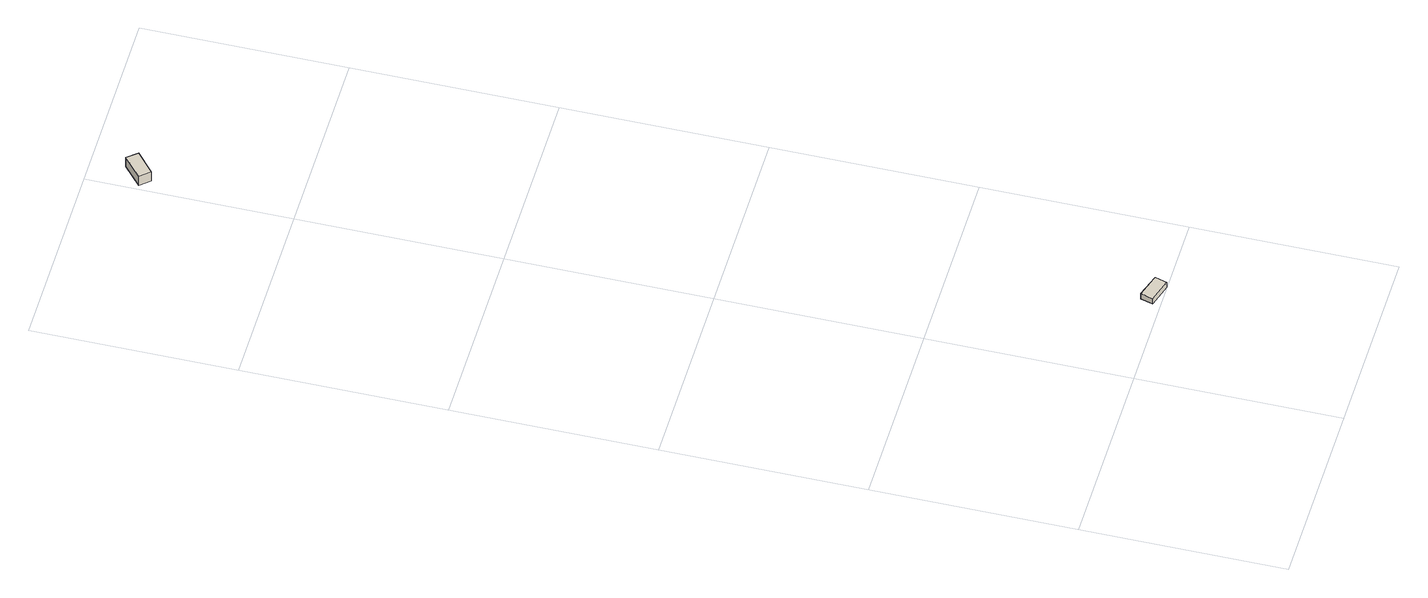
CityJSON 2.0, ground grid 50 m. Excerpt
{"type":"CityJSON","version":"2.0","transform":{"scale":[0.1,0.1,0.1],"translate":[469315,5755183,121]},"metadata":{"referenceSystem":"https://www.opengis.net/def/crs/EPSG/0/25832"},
"CityObjects":{
"building1":{"type":"Building","attributes":{"Gemeindeschluessel":"05711000","BezugspunktDach":"2000","function":"31001_2460","measuredHeight":1.83},"address":[{"country":"Germany","locality":"Bielefeld","thoroughfareNumber":"132","thoroughfareName":"Kampstraße"}],"geometry":[{"type":"Solid","lod":"1","boundaries":[[[[0,1,2,3]],[[4,5,6,7]],[[4,7,3,2]],[[5,4,2,1]],[[6,5,1,0]],[[7,6,0,3]]]]}]},
"building2":{"type":"Building","attributes":{"Gemeindeschluessel":"05711000","BezugspunktDach":"2100","function":"31001_9998","measuredHeight":3},"address":[{"country":"Germany","locality":"Bielefeld","thoroughfareNumber":"2","thoroughfareName":"Kampstraße"}],"geometry":[{"type":"Solid","lod":"1","boundaries":[[[[8,9,10,11]],[[12,13,14,15]],[[12,15,11,10]],[[13,12,10,9]],[[14,13,9,8]],[[15,14,8,11]]]]}]}
},
"vertices":[
[252,50,17],[243,19,17],[302,2,17],[311,32,17],[302,2,0],[243,19,0],[252,50,0],[311,32,0],
[56,2415,40],[5,2371,40],[26,2347,40],[77,2390,40],[26,2347,10],[5,2371,10],[56,2415,10],[77,2390,10]
]}
